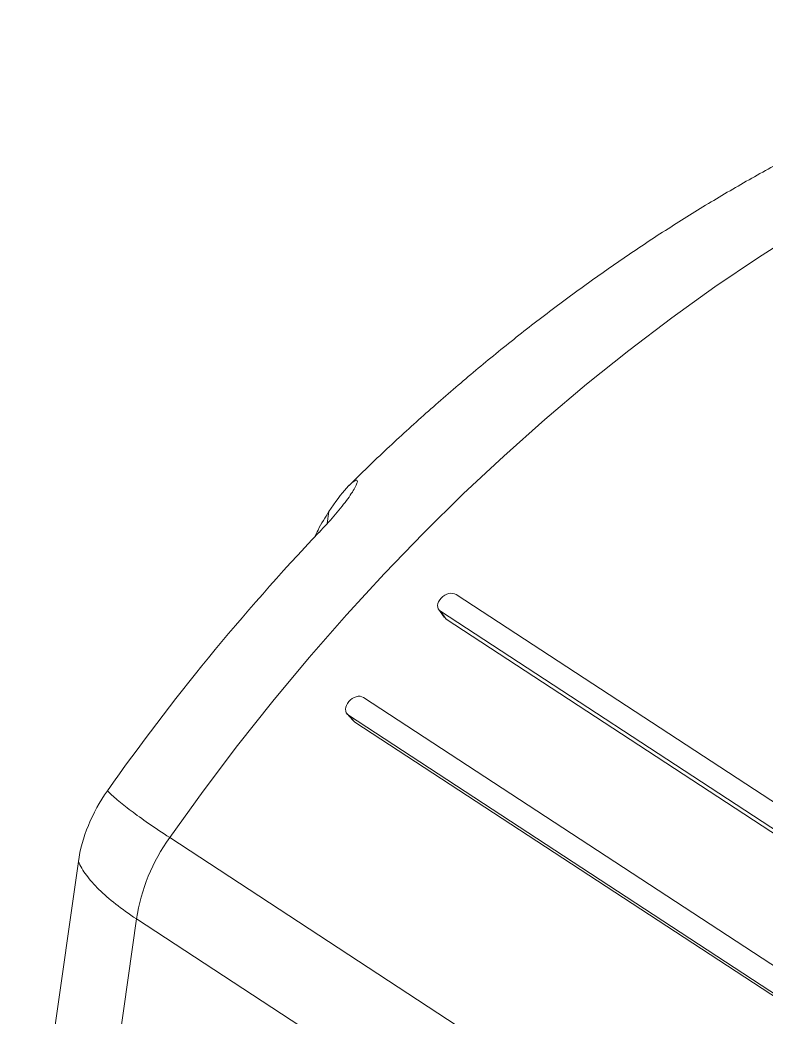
# Model space of a CAD drawing. Header units: inches. Extents: x 1531 to 2581, y 452 to 704.
# Drawn here: x 1702.77 to 1718.82, y 517.37 to 538.84 of the extents above; entities that cross this region are included whole.
import ezdxf

# ---------------------------------------------------------------- set-up
doc = ezdxf.new("R2010")
doc.units = ezdxf.units.IN
doc.header["$LTSCALE"] = 15

msp = doc.modelspace()

# ---------------------------------------------------------------- linework, layer by layer
at = {"color": 8, "linetype": 'Continuous', "lineweight": 15}
msp.add_line((1709.38, 527.998), (1709.416, 528.255), dxfattribs=at)
at = {"color": 7, "linetype": 'Continuous', "lineweight": 15}
for p, q in [((1712.155, 526.468), (1731.334, 513.917)), ((1711.775, 526.15), (1711.897, 525.98)), ((1730.994, 513.558), (1711.815, 526.109)), ((1711.815, 526.109), (1711.937, 525.939)), ((1711.937, 525.939), (1711.9, 525.981)), ((1731.116, 513.388), (1711.937, 525.939)), ((1710.158, 524.253), (1729.337, 511.702)), ((1709.8, 523.905), (1709.939, 523.754)), ((1729.015, 511.32), (1709.836, 523.87)), ((1709.836, 523.87), (1709.975, 523.719)), ((1729.154, 511.168), (1709.975, 523.719)), ((1705.988, 521.235), (1727.951, 506.862)), ((1704.023, 520.718), (1702.766, 511.862)), ((1705.273, 519.485), (1703.999, 510.507)), ((1727.236, 505.112), (1705.273, 519.485))]:
    msp.add_line(p, q, dxfattribs=at)
at = {"color": 7, "linetype": 'Continuous', "lineweight": 15, "flags": 128}
msp.add_lwpolyline([(1719.61, 534.326), (1718.662, 533.725), (1717.723, 533.09), (1716.792, 532.423), (1715.87, 531.725), (1714.96, 530.996), (1714.062, 530.237), (1713.178, 529.45), (1712.307, 528.634), (1711.453, 527.792), (1710.614, 526.924), (1709.794, 526.031), (1708.991, 525.114), (1708.209, 524.175), (1707.447, 523.215), (1706.706, 522.234), (1705.988, 521.235)], dxfattribs=at)
at = {"color": 7, "linetype": 'Continuous', "lineweight": 15}
for centre, radius, start, end in [((1745.266, 493.637), 49.68, 136.5426, 144.8442), ((1709.334, 518.847), 4.111, 144.4859, 171.0726)]:
    msp.add_arc(centre, radius, start, end, dxfattribs=at)
for points, knots in [([(1727.149, 538.839), (1726.966, 538.797), (1726.461, 538.679), (1725.633, 538.457), (1724.667, 538.164), (1723.703, 537.834), (1722.739, 537.469), (1721.779, 537.069), (1720.822, 536.635), (1719.87, 536.167), (1718.925, 535.666), (1717.987, 535.133), (1717.057, 534.569), (1716.137, 533.973), (1715.228, 533.348), (1714.33, 532.693), (1713.444, 532.011), (1712.572, 531.3), (1711.713, 530.564), (1710.871, 529.801), (1710.251, 529.218), (1709.918, 528.883), (1709.854, 528.818)], [0, 0, 0, 0, 0.029941, 0.082582, 0.135313, 0.188191, 0.241193, 0.294299, 0.347489, 0.400745, 0.454049, 0.507388, 0.560748, 0.614117, 0.667484, 0.720842, 0.774187, 0.827512, 0.880817, 0.9341, 0.98736, 1, 1, 1, 1]), ([(1709.416, 528.255), (1709.548, 528.456), (1709.679, 528.632), (1709.854, 528.825), (1709.907, 528.876), (1709.99, 528.935), (1710.019, 528.942), (1710.029, 528.909), (1710.027, 528.89), (1710.01, 528.839), (1709.995, 528.807), (1709.934, 528.693), (1709.87, 528.596), (1709.714, 528.386), (1709.621, 528.271), (1709.422, 528.042), (1709.316, 527.925), (1709.204, 527.807)], [0, 0, 0, 0, 0.25, 0.25, 0.375, 0.375, 0.5, 0.5, 0.5625, 0.5625, 0.625, 0.625, 0.75, 0.75, 0.875, 0.875, 1, 1, 1, 1]), ([(1709.098, 527.69), (1709.125, 527.746), (1709.221, 527.948), (1709.335, 528.126), (1709.416, 528.255)], [0, 0, 0, 0, 0.280421, 1, 1, 1, 1]), ([(1711.815, 526.109), (1711.774, 526.137), (1711.752, 526.181), (1711.758, 526.286), (1711.785, 526.343), (1711.875, 526.438), (1711.935, 526.473), (1712.057, 526.502), (1712.113, 526.495), (1712.155, 526.468)], [0, 0, 0, 0, 0.25, 0.25, 0.5, 0.5, 0.75, 0.75, 1, 1, 1, 1]), ([(1709.836, 523.87), (1709.795, 523.898), (1709.773, 523.943), (1709.775, 524.053), (1709.799, 524.113), (1709.885, 524.214), (1709.942, 524.252), (1710.061, 524.286), (1710.116, 524.28), (1710.158, 524.253)], [0, 0, 0, 0, 0.25, 0.25, 0.5, 0.5, 0.75, 0.75, 1, 1, 1, 1]), ([(1704.648, 522.242), (1704.482, 522.007), (1704.346, 521.759), (1704.131, 521.237), (1704.06, 520.976), (1704.023, 520.718)], [0, 0, 0, 0, 0.5, 0.5, 1, 1, 1, 1]), ([(1705.988, 521.235), (1705.661, 521.449), (1705.385, 521.641), (1705.046, 521.897), (1704.945, 521.976), (1704.775, 522.12), (1704.704, 522.185), (1704.648, 522.242)], [0, 0, 0, 0, 0.5, 0.5, 0.75, 0.75, 1, 1, 1, 1]), ([(1705.273, 519.485), (1704.946, 519.699), (1704.677, 519.91), (1704.361, 520.222), (1704.27, 520.326), (1704.122, 520.526), (1704.064, 520.623), (1704.023, 520.718)], [0, 0, 0, 0, 0.5, 0.5, 0.75, 0.75, 1, 1, 1, 1])]:
    msp.add_open_spline(points, degree=3, knots=knots, dxfattribs=at)

doc.saveas('drawing.dxf')
